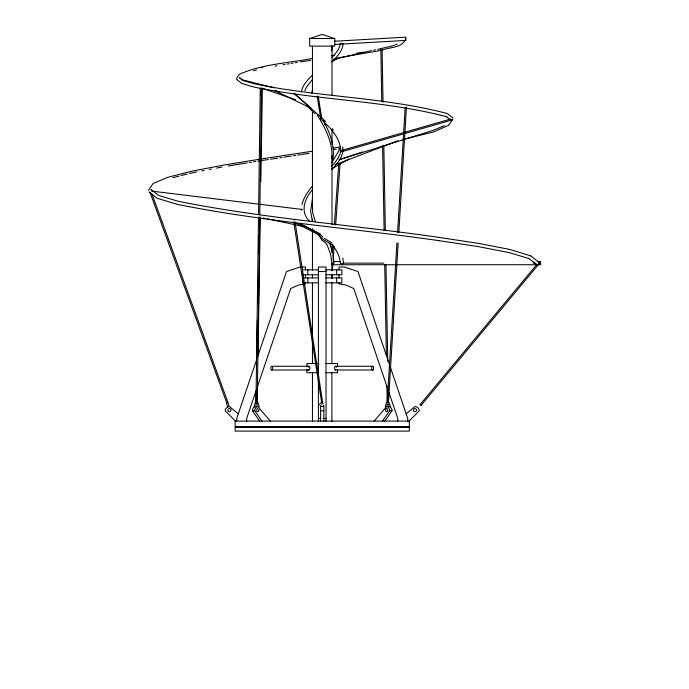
<?xml version="1.0" encoding="UTF-8"?>
<svg xmlns="http://www.w3.org/2000/svg" width="689" height="689" viewBox="0 0 689 689"><rect width="100%" height="100%" fill="white"/><g stroke="black" fill="none" stroke-linecap="round" stroke-linejoin="round"><path stroke-width="1.03" d="M258.513 217.061L255.981 403.16L256.773 403.16M258.556 213.84L260.27 87.977M257.23 403.177L259.762 217.078M259.796 214.925L261.519 87.994M255.981 402.953L256.17 391.119M256.79 353.517L257.333 320.196M257.617 303.005L258.022 278.287M258.427 253.578L258.728 235.302M261.019 95.599L261.088 91.301M257.23 402.97L257.522 384.695M258.005 355.688L260.278 217.052M260.855 181.595L262.388 88.097M387.166 402.798L396.916 242.984M397.57 232.262L405.166 107.82M398.164 243.062L388.407 402.867L387.95 402.867M398.819 232.331L406.476 106.847M332.348 252.682L332.89 245.172M334.363 224.786L338.695 164.705M331.779 278.511L332.089 274.222M332.399 269.933L332.787 264.567M333.097 260.278L334.096 246.326M335.646 224.872L340.056 163.715M331.762 158.926C333.269 143.002 325.38 128.326 317.336 115.046M331.822 48.626L331.952 45.577M332.994 158.961C334.949 145.577 329.755 132.348 323.374 120.833M301.885 210.016L301.963 209.292M254.043 407.018L255.188 402.789M255.757 405.382L256.222 404.555M385.254 407.018L386.408 402.789L387.562 402.135M386.977 405.382L387.442 404.555M301.394 91.887C302.411 85.048 307.794 79.795 312.453 75.101M340.254 43.605C339.91 48.652 335.793 53.354 332.046 57.325M343.027 43.881C342.588 50.9 337.343 56.343 332.727 61.132M340.736 149.892C340.478 156.205 336.266 161.054 331.469 166.471M331.771 169.442C337.429 163.405 344.345 155.783 342.683 146.8M311.729 93.127L312.53 89.346M331.659 50.943L332.494 47.205M312.539 198.251L310.61 211.084L312.324 220.988M304.865 90.733L306.683 86.788L312.246 79.786M331.883 163.017L332.959 159.099M319.997 234.269L319.67 234.837M301.92 204.59C303.694 197.45 307.974 191.275 312.754 185.815M256.644 359.675L236.732 418.438L236.732 421.091M257.324 357.651L286.503 271.535L300.137 266.996L305.46 266.996L305.46 269.83M256.661 389.001L246.688 418.438L246.688 421.091M257.35 386.977L290.706 288.519L298.681 284.996L305.46 283.92L305.46 282.843M342.838 257.944L343.475 263.017L342.571 263.741A2.343 1.593 -7 0 1 341.331 263.896L340.323 263.026M148.497 190.207L153.147 183.463L168.056 177.211L192.274 171.096L223.796 165.067L259.675 159.211M321.737 118.327L320.686 118.344L317.147 96.159L318.077 96.4M293.531 219.8L294.634 219.662M331.693 162.742L339.376 149.909M404.047 139.126L433.217 132.081L448.668 125.269M405.313 39.902C401.239 48.23 389.483 46.964 382.162 50.116M448.436 125.605L452.837 119.188M311.738 190.534C304.254 199.603 300.189 212.1 309.456 221.178M382.507 421.091L389.716 410.739L392.024 410.739L384.815 421.091M319.369 404.744L320.6 403.022L322.28 402.385M320.729 405.847L321.384 404.925M539.453 263.37L421.143 405.296L420.152 404.477L537.084 264.197M374.153 421.091L386.684 406.51L388.992 406.51A4.737 3.35 -90 0 1 392.024 410.739M318.809 233.959C319.894 232.667 320.557 235.535 319.033 234.975L294.177 222.263L294.814 222.254M409.102 421.091L419.3 410.739A4.737 4.737 0 0 0 417.913 407.862M339.927 148.867L340.797 148.652M406.157 413.805L415.011 406.51A4.737 4.737 0 0 1 417.508 407.5M318.077 96.658L317.164 96.434M331.452 169.046L348.91 158.987M255.43 402.652L256.618 401.98L258.048 402.789L259.193 407.018M387.201 404.684L388.114 404.167M322.995 403.504L322.133 403.711M331.719 61.691L339.255 57.54M342.958 43.424L341.434 43.278M335.242 164.585L337.11 163.612M394.668 45.155L397.329 44.044M444.362 125.691L432.761 130.514L339.203 159.719M333.631 59.168L336.447 58.057M335.302 164.697L397.966 140.728M226.776 402.953L149.901 192.085M151.847 193.661L227.981 402.514L227.379 402.738M339.203 159.702L362.44 151.985M309.697 38.524L322.228 34.45L334.759 38.524L334.759 46.129L309.697 46.129L309.697 38.524L334.759 38.524M342.889 150.081L450.365 119.111M319.041 233.855L319.911 234.079M253.561 70.769L256.592 70.002M393.781 45.517L377.606 49.419M172.784 177.684L179.011 176.117M181.086 175.592L187.305 174.016M189.38 173.499L196.692 171.905M333.786 59.409L371.492 50.59M404.65 40.375L404.245 40.47A1.654 1.628 34.4 0 1 403.418 40.341M274.894 66.196L276.926 65.799M373.524 50.202L375.565 49.815M381.146 50.375L338.023 57.842M201.946 170.898L204.047 170.502M209.301 169.494L211.402 169.089M216.656 168.09L221.901 167.082M283.033 64.749L285.065 64.421M287.098 64.086L289.13 63.758M291.163 63.422L293.187 63.095M295.219 62.759L297.252 62.432M356.222 53.311L363.336 52.149M228.223 165.989L247.222 162.888M249.332 162.544L251.442 162.199M253.561 161.855L255.671 161.51M257.781 161.166L259.891 160.821M312.565 58.462C288.123 63.044 262.268 64.111 239.341 74.291C238.764 75.988 235.845 77.564 236.93 79.614M331.34 55.62L334.466 55.146M300.326 61.941L310.739 60.365M260.726 159.038L311.953 151.279M332.856 148.109L340.168 146.998M261.992 160.494L268.271 159.547M270.364 159.228L277.684 158.117M279.777 157.798L281.87 157.48M283.963 157.161L291.283 156.05M293.376 155.731L295.469 155.421M297.562 155.103L300.697 154.629M301.748 154.465L309.068 153.354M334.174 149.547L336.266 149.229M338.359 148.919L340.452 148.6M334.544 41.228L405.761 37.163L405.95 40.41L334.725 44.484M321.367 118.448L320.686 118.086M262.724 67.686L261.476 67.66M381.284 48.618L380.828 48.618L381.775 101.283M334.243 261.519L340.693 261.519M537.377 261.519L540.598 261.519L540.598 264.731L331.676 264.731M318.706 234.699L321.935 240.297L324.76 242.14L327.137 244.871L330.703 254.568L331.891 263.129L333.967 263.129M342.933 263.129L383.782 263.129M533.208 263.129L535.353 263.129M318.68 269.83L302.557 269.83L302.557 272.792M325.776 269.83L341.899 269.83L341.899 274.773L325.776 274.773M318.404 271.535L326.043 271.535M302.557 274.773L318.68 274.773M303.522 277.891L318.68 277.891M325.776 277.891L341.899 277.891L341.899 282.843L325.776 282.843M318.68 282.843L302.557 282.843L302.557 277.891M318.912 363.568L306.915 363.568L306.915 366.617M325.544 363.568L337.541 363.568L337.541 366.617M271.742 366.281L308.965 366.281M335.491 366.281L372.715 366.281M271.742 370.002L308.965 370.002M335.491 370.002L372.715 370.002M317.336 372.706L306.915 372.706L306.915 369.657M325.544 372.706L337.541 372.706L337.541 369.657M252.432 410.739L254.741 410.739A4.737 3.35 -90 0 1 257.772 406.51L255.464 406.51A4.737 3.35 -90 0 0 252.432 410.739L259.641 421.091M320.6 410.739L323.856 410.739M318.404 418.438L320.316 418.438M323.184 418.438L326.043 418.438M439.048 237.421L479.053 243.458L510.015 249.496L530.78 255.92M149.057 192.093L157.299 198.346L177.736 204.461C263.904 221.72 351.76 228.145 438.669 240.607L438.876 240.616M151.623 191.12L258.246 204.099M260.373 204.357L301.963 209.422M439.255 237.421C352.251 224.933 264.309 218.508 178.046 201.231L158.771 195.487L150.951 189.492L151.597 190.552M438.669 240.607L478.364 246.628L509.223 252.648L528.851 258.521M263.138 217.974L265.222 218.413M267.306 218.852L303.78 226.543M241.116 79.545L274.136 87.787M319.351 234.932L318.8 234.613M243.26 80.501L253.871 83.705C317.784 97.227 384.152 96.942 447.385 113.547L452.923 117.948M322.753 403.16L295.047 221.91M262.621 88.416L295.684 99.81M275.488 90.647L279.389 92.266M274.455 90.483L311.015 108.199L294.082 93.351M299.302 223.365L319.291 233.597L322.969 237.059M299.612 223.572L319.679 233.847M321.324 117.423L321.737 118.069M321.324 117.681L321.729 118.052L318.37 97.192M387.562 404.167L388.475 404.684M324.441 238.454L331.745 242.821M450.322 119.662L446.05 116.381L446.765 116.734C383.558 100.155 317.224 100.43 253.345 86.909L241.917 83.472L237.214 79.915M530.461 255.679L538.652 261.966M528.532 258.272L536.688 264.533M243.605 80.716L239.324 77.435L239.798 78.107M238.299 413.805L229.437 406.51A4.737 4.737 0 0 0 228.378 406.734M420.152 404.477L421.143 405.296M539.401 261.923L539.642 262.13M294.039 93.334L320.6 116.889M315.062 113.814L306.726 105.684M321.358 117.561L325.682 121.608M320.402 118.577C329.842 127.293 340.108 137.344 340.693 150.478M313.168 229.876L315.347 231.96M316.802 233.347L323.477 239.66L332.451 245.034C336.404 250.107 340.211 256.627 340.237 263.232M235.354 421.091L225.157 410.739A4.737 4.737 0 0 1 227.878 406.932M258.47 407.32L270.303 421.091M332.184 128.567L333.459 130.126M323.175 404.925L323.839 405.847M254.741 410.739L261.949 421.091M329.566 243.183L332.83 253.294L333.967 263.017M389.268 402.789L390.413 407.018M388.234 404.555L388.699 405.382M257.014 404.555L257.479 405.382M324.76 124.253L325.079 124.985M389.535 364.739L357.953 271.535L344.319 266.996L338.997 266.996L338.997 269.83M390.215 366.772L407.724 418.438L407.724 421.091M388.14 390.017L353.75 288.519L345.775 284.996L338.997 283.92L338.997 282.843M388.82 392.05L397.768 418.438L397.768 421.091M315.312 221.298L312.772 213.237L312.444 208.741L312.444 110.214M451.588 119.412L451.76 120.015L341.348 151.83L341.029 150.702M341.029 150.348L341.331 151.391M405.528 38.334L405.632 38.73A1.576 1.55 34.4 0 1 405.528 39.549M228.223 403.203L229.093 406.441M226.715 403.608L227.577 406.846M293.781 222.073L321.642 402.454M320.678 117.81L320.686 118.344M382.094 49.668L383.041 102.334M383.825 145.319L385.358 230.238M385.978 264.619L387.726 361.355M388.312 393.591L388.467 402.204M382.576 145.345L384.109 230.255M384.729 264.645L386.365 354.93M386.925 386.098L387.218 402.221M338.997 274.773L338.997 277.891M336.628 269.83L336.628 274.773M336.628 277.891L336.628 282.843M332.012 46.129L332.012 95.366M332.012 129.566L332.012 144.535M332.012 155.766L332.012 224.571M332.012 243.923L332.012 252.518M331.891 263.129L331.891 270.829M331.891 275.092L331.891 278.296M331.891 282.559L331.891 363.568M331.891 372.706L331.891 421.435M326.043 421.091L326.043 266.996L318.404 266.996L318.404 375.548M323.856 421.091L323.856 406.51L320.6 406.51L320.6 421.091M318.404 378.709L318.404 421.091M312.444 46.129L312.444 93.523M312.444 219.068L312.444 221.212M312.444 228.705L312.444 270.45M312.444 274.73L312.444 277.943M312.444 283.291L312.444 334.673M312.444 337.886L312.444 363.568M312.444 372.706L312.444 421.435M307.828 269.83L307.828 274.773M307.828 277.891L307.828 282.843M305.46 274.773L305.46 277.891M301.412 209.223L301.412 209.835M258.728 409.361A1.567 1.111 -90 0 1 258.151 411.617A1.567 1.111 -90 0 1 256.678 410.42A1.567 1.111 -90 0 1 257.772 408.577M386.684 406.51A4.737 3.35 -90 0 1 389.716 410.739M386.684 408.577A1.567 1.111 -90 0 1 387.726 410.678A1.567 1.111 -90 0 1 385.969 411.342A1.567 1.111 -90 0 1 386.133 408.792M229.446 408.577A1.567 1.567 0 0 1 230.91 410.678A1.567 1.567 0 0 1 228.438 411.342A1.567 1.567 0 0 1 228.662 408.792M416.371 409.361A1.567 1.567 0 0 1 415.286 411.686A1.567 1.567 0 0 1 413.469 409.877A1.567 1.567 0 0 1 415.794 408.792M308.164 367.211A1.86 0.93 -90 0 1 309.43 366.531A1.86 0.93 -90 0 1 309.766 369.071A1.86 0.93 -90 0 1 308.5 369.752M335.956 369.752A1.86 0.93 -90 0 1 334.682 369.071A1.86 0.93 -90 0 1 335.026 366.531A1.86 0.93 -90 0 1 336.292 367.211M537.945 261.562A1.576 1.542 -52.5 0 1 539.056 262.681L539.099 263.095A1.654 1.628 -52.5 0 1 538.273 264.498M537.067 264.688A1.576 1.542 -52.5 0 1 536.361 264.283M409.318 421.091L235.138 421.091L235.138 426.741L409.318 426.741L409.318 421.091M409.318 427.223L235.138 427.223L235.138 431.107L409.318 431.107L409.318 427.223M272.207 369.752A1.86 0.93 -90 0 0 272.207 366.531A1.86 0.93 -90 0 0 270.811 368.141A1.86 0.93 -90 0 0 272.207 369.752M373.18 369.752A1.86 0.93 -90 0 0 373.18 366.531A1.86 0.93 -90 0 0 371.784 368.141A1.86 0.93 -90 0 0 373.18 369.752"/></g></svg>
